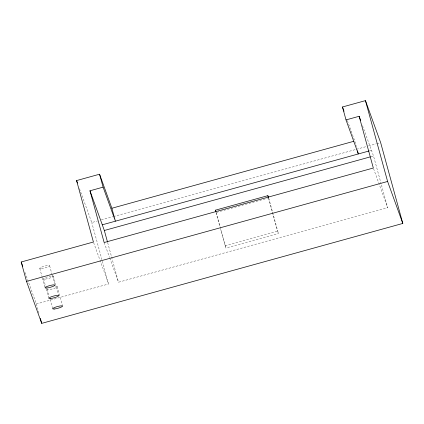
<?xml version="1.0" encoding="UTF-8"?>
<svg xmlns="http://www.w3.org/2000/svg" width="424" height="424" viewBox="0 0 424 424"><rect width="100%" height="100%" fill="white"/><g stroke="black" fill="none" stroke-linecap="round" stroke-linejoin="round"><path stroke-width="0.32" stroke-dasharray="2.12 1.59" d="M79.484 188.601L91.77 222.547L97.509 220.962M101.336 219.902L112.816 216.722M113.452 216.547L355.773 149.481M356.409 149.301L365.976 146.656M368.525 145.951L376.178 143.831M376.814 143.657L379.369 142.946M369.59 150.833L371.466 150.313M370.968 156.695L373.518 155.99L381.049 183.454M216.781 212.302L267.406 198.289M225.08 245.777L277.598 231.239L278.42 233.507L225.902 248.045L220.554 229.262M25 272.494L36.395 303.976L108.613 283.985L91.77 222.547M109.768 258.031L118.524 282.225L387.7 207.723L381.224 184.09M362.504 125.562L373.518 155.99M373.549 168.641L387.7 207.723M347.399 120.596L354.787 141.017L356.308 146.561M104.15 242.523L109.54 257.41M93.64 242.634L108.613 283.985M268.673 197.939L278.42 233.507M268.546 198.209L277.598 231.239M216.15 212.477L225.902 248.045M216.023 212.747L219.855 226.723M107.67 242.623L118.524 282.225M57.214 286.666L62.535 306.07M53.419 276.172L58.735 295.576M49.619 265.684L52.02 274.445M52.189 275.07L54.595 283.831M47.366 289.396L49.253 296.275M50.111 299.408L52.687 308.794M43.571 278.902L45.628 286.412M46.311 288.914L48.887 298.3M39.771 268.408L42.172 277.169M42.342 277.794L45.087 287.811M36.395 303.976L38.966 313.363M55.555 286.465A5.109 0.901 -15.3 0 1 56.26 287.536A5.109 0.901 -15.3 0 1 49.719 289.507A5.109 0.901 -15.3 0 1 47.875 288.786M41.43 268.609A5.109 0.901 -15.3 0 0 49.529 265.949A5.109 0.901 -15.3 0 0 43.121 266.574A5.109 0.901 -15.3 0 0 41.43 268.609M45.23 279.103A5.109 0.901 -15.3 0 0 53.329 276.443A5.109 0.901 -15.3 0 0 46.921 277.068A5.109 0.901 -15.3 0 0 45.23 279.103"/><path stroke-width="0.64" d="M357.49 150.87L358.333 153.949L346.016 119.918L342.47 106.986L365.451 100.626L380.641 142.597L402.8 223.437L41.711 323.374L26.516 281.404L21.2 262L93.418 242.014L76.58 180.576L99.555 174.216L111.878 208.248L115.418 221.185L103.101 187.148L99.555 174.216M346.016 119.918L359.144 116.282L373.327 168.021L104.15 242.523L89.973 190.784L103.101 187.148M111.878 208.248L353.515 141.367M102.29 224.815L368.965 151.008M89.973 190.784L104.341 230.486L370.327 156.869M215.678 211.475L215.328 210.209L267.851 195.671L268.466 197.372M26.516 281.404L387.605 181.461L402.8 223.437M359.144 116.282L360.713 120.617M342.47 106.986L344.039 111.316M215.328 210.209L215.943 211.91M76.58 180.576L77.47 183.046M21.2 262L22.764 266.325M365.451 100.626L387.605 181.461M267.851 195.671L268.371 197.573M104.341 230.486L107.495 241.987M40.338 318.371L41.711 323.374M50.546 298.507A5.109 0.901 -15.3 0 0 58.645 295.841A5.109 0.901 -15.3 0 0 52.237 296.471A5.109 0.901 -15.3 0 0 50.546 298.507M54.346 308.995A5.109 0.901 -15.3 0 0 62.445 306.335A5.109 0.901 -15.3 0 0 56.037 306.965A5.109 0.901 -15.3 0 0 54.346 308.995M46.746 288.013A5.109 0.901 -15.3 0 0 54.85 285.352A5.109 0.901 -15.3 0 0 48.442 285.977A5.109 0.901 -15.3 0 0 46.746 288.013"/></g></svg>
